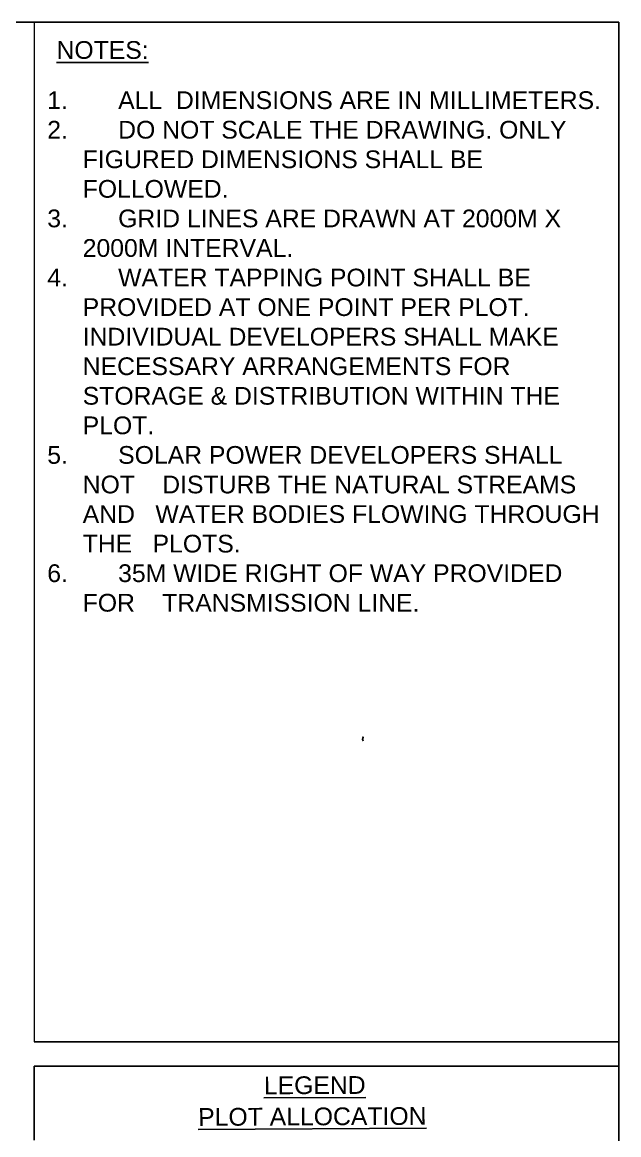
# Model space of a CAD drawing. Header units: feet. Extents: x 199174 to 214517, y 1645895 to 1656921.
# Drawn here: x 211906 to 214431, y 1652216 to 1656921 of the extents above; entities that cross this region are included whole.
import ezdxf

# ---------------------------------------------------------------- set-up
doc = ezdxf.new("R2010")
doc.units = ezdxf.units.FT
doc.header["$MEASUREMENT"] = 0
doc.linetypes.add('PHANTOM2', pattern=[1.25, 0.625, -0.125, 0.125, -0.125, 0.125, -0.125])
doc.layers.add('APSPCL LAND', color=7, linetype='Continuous', true_color=0xd7ecd5)
doc.layers.add('TITLE BOX', color=7, linetype='Continuous')
doc.layers.add('VILLAGE BOUNDARY', color=6, linetype='Continuous')
doc.styles.get("Standard").update_dxf_attribs({"font": 'arial.ttf'})

msp = doc.modelspace()

# ---------------------------------------------------------------- linework, layer by layer
at = {"layer": 'APSPCL LAND', "color": 1}
msp.add_lwpolyline([(199174.1, 1656920.6), (214431.1, 1656920.6), (214431.1, 1645894.6), (199174.1, 1645894.6)], close=True, dxfattribs=at)
at = {"layer": 'TITLE BOX', "linetype": 'Continuous', "lineweight": 9, "ltscale": 50}
msp.add_line((211956.8, 1656920.6), (211956.8, 1652609.2), dxfattribs=at)
at = {"layer": 'TITLE BOX'}
for p, q in [((211956.8, 1652609.2), (214431.1, 1652609.2)), ((211956.8, 1652506.5), (214431.1, 1652506.5))]:
    msp.add_line(p, q, dxfattribs=at)
at = {"layer": 'TITLE BOX', "color": 0}
msp.add_line((211956.8, 1652193.2), (211956.8, 1652506.5), dxfattribs=at)
at = {"layer": 'VILLAGE BOUNDARY', "linetype": 'PHANTOM2', "ltscale": 50, "const_width": 7.32}
msp.add_lwpolyline([(213350, 1653899.5), (213346.6, 1653888.2), (213350, 1653880.7)], dxfattribs=at)

# ---------------------------------------------------------------- texts
at = {"layer": 'TITLE BOX', "color": 7, "linetype": 'Continuous', "ltscale": 190}
msp.add_text('%%UNOTES:', height=75, dxfattribs=at).set_placement((212051.5, 1656765.8))
at = {"layer": 'TITLE BOX', "color": 0}
for s, p in [('%%ULEGEND', (212929.2, 1652386.9)), ('%%UPLOT ALLOCATION', (212651.2, 1652253.4))]:
    msp.add_text(s, height=75, rotation=0.2712, dxfattribs=at).set_placement(p)
at = {"layer": 'TITLE BOX', "linetype": 'Continuous', "ltscale": 190, "insert": (212012.4, 1656628.6), "char_height": 75, "width": 2349.389, "attachment_point": 1}
msp.add_mtext('\\pi-150,l150;{\\C7;1.^IALL  DIMENSIONS ARE IN MILLIMETERS.\\P2.^IDO NOT SCALE THE DRAWING. ONLY \\H2.2888x; \\H0.43691x;FIGURED DIMENSIONS SHALL BE \\H1.8592x; \\H0.53787x;FOLLOWED.\\H2.0024x; \\H0.4994x;\\P3.^IGRID LINES ARE DRAWN AT 2000M X \\H1.954x; \\H0.51178x;2000M INTERVAL.\\H1.9563x; \\H0.51116x;\\P4.^IWATER TAPPING POINT SHALL BE \\H1.9538x; \\H0.51182x;PROVIDED AT ONE POINT PER PLOT. \\H1.9709x; \\H0.50739x;INDIVIDUAL DEVELOPERS SHALL MAKE \\H1.9652x; \\H0.50886x;NECESSARY ARRANGEMENTS FOR \\H1.9671x; \\H0.50837x;STORAGE & DISTRIBUTION WITHIN THE \\H1.9664x; \\H0.50853x;PLOT.\\H1.9666x; \\H0.50848x;\\P5.^ISOLAR POWER DEVELOPERS SHALL NOT  \\H1.9666x; \\H0.5085x;DISTURB THE NATURAL STREAMS AND \\H1.9659x; \\H0.50867x;WATER BODIES FLOWING THROUGH THE \\H1.966x; \\H0.50864x;PLOTS.\\H1.9668x; \\H0.50844x;\\P6.^I35M WIDE RIGHT OF WAY PROVIDED FOR  \\H1.9665x; \\H0.50851x;TRANSMISSION LINE.\\H1.9666x; }', dxfattribs=at)

doc.saveas('drawing.dxf')
